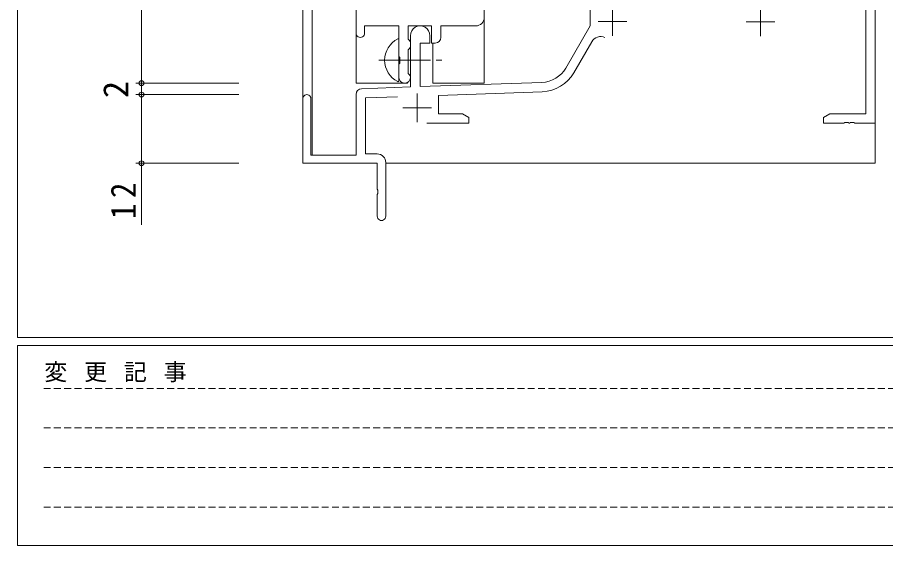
# Model space of a CAD drawing. Units: millimetres on the paper. Extents: x -420 to 373, y -297 to 267.
# Drawn here: x -417.7 to -266, y -297 to -204.7 of the extents above; entities that cross this region are included whole.
import ezdxf
from ezdxf.enums import TextEntityAlignment as Align

# ---------------------------------------------------------------- set-up
doc = ezdxf.new("R2010")
doc.units = ezdxf.units.MM
doc.linetypes.add('CHAIN2', pattern=[12, 9, -1, 1, -1])
doc.linetypes.add('DASHED1', pattern=[1.8, 1.2, -0.6])
for name, color, linetype, lineweight in [('0-1_YKK_ZWAK', 7, 'Continuous', 9), ('0-3_YKK_11', 7, 'Continuous', 9), ('0-4_YKK_12', 2, 'Continuous', 9), ('0-5_YKK_13', 4, 'Continuous', 9), ('0-7_YKK_D', 6, 'Continuous', 9)]:
    doc.layers.add(name, color=color, linetype=linetype, lineweight=lineweight)
doc.styles.add('ＭＳ ゴシック', font='')
doc.styles.get('ＭＳ ゴシック').set_extended_font_data('MS Gothic')

msp = doc.modelspace()

# ---------------------------------------------------------------- linework, layer by layer
at = {"layer": '0-1_YKK_ZWAK'}
for p, q in [((-417.7, -260.6), (-417.7, 264.4)), ((352.3, -260.6), (-417.7, -260.6)), ((-417.7, -297), (-417.7, -262)), ((314.5, -262), (-417.7, -262)), ((-417.7, -297), (314.5, -297))]:
    msp.add_line(p, q, dxfattribs=at)
at = {"layer": '0-1_YKK_ZWAK', "linetype": 'DASHED1'}
for p, q in [((-413.101, -269.512), (-164.909, -269.512)), ((-413.101, -276.441), (-164.909, -276.441)), ((-413.101, -283.37), (-164.909, -283.37)), ((-413.101, -290.298), (-164.909, -290.298))]:
    msp.add_line(p, q, dxfattribs=at)
at = {"layer": '0-3_YKK_11'}
for p, q in [((-358.51, -141.176), (-358.51, -207.426)), ((-267.81, -223.176), (-267.81, -175.176)), ((-317.61, -194.376), (-317.61, -206.176)), ((-313.71, -202.876), (-313.71, -207.876)), ((-287.81, -202.976), (-287.81, -207.976)), ((-269.44, -203.406), (-269.44, -221.546)), ((-357.01, -206.176), (-351.01, -206.176)), ((-357.01, -207.426), (-357.01, -206.176)), ((-351.01, -206.176), (-351.01, -211.505)), ((-349.38, -206.176), (-345.31, -206.176)), ((-349.38, -208.493), (-349.38, -206.176)), ((-345.31, -206.176), (-345.31, -209.176)), ((-343.68, -206.176), (-337.61, -206.176)), ((-343.68, -208.176), (-343.68, -206.176)), ((-317.61, -206.176), (-321.864, -213.544)), ((-316.21, -205.376), (-311.21, -205.376)), ((-290.31, -205.476), (-285.31, -205.476)), ((-349.01, -207.876), (-349.01, -216.844)), ((-345.61, -209.176), (-345.61, -207.876)), ((-349.232, -208.686), (-349.38, -208.493)), ((-349.01, -208.976), (-349.232, -208.686)), ((-349.01, -209.876), (-349.01, -208.976)), ((-347.31, -209.176), (-345.61, -209.176)), ((-347.31, -216.785), (-347.31, -209.176)), ((-345.31, -209.176), (-344.68, -209.176)), ((-320.452, -214.359), (-317.316, -208.928)), ((-349.38, -210.359), (-349.232, -210.166)), ((-349.38, -214.493), (-349.38, -210.359)), ((-349.232, -210.166), (-349.01, -209.876)), ((-351.01, -211.505), (-350.867, -211.697)), ((-350.867, -211.697), (-350.867, -212.655)), ((-350.867, -212.655), (-351.01, -212.847)), ((-351.01, -212.847), (-351.01, -215.176)), ((-349.232, -214.686), (-349.38, -214.493)), ((-349.01, -214.976), (-349.232, -214.686)), ((-349.01, -215.176), (-349.01, -214.976)), ((-349.01, -216.844), (-357.545, -217.142)), ((-326.02, -216.041), (-347.31, -216.785)), ((-358.51, -218.142), (-358.51, -228.776)), ((-347.81, -217.976), (-347.81, -222.976)), ((-344.11, -218.304), (-325.963, -217.67)), ((-344.11, -221.545), (-344.11, -218.304)), ((-367.81, -218.876), (-367.81, -230.176)), ((-366.41, -228.776), (-366.41, -218.876)), ((-356.88, -218.75), (-351.243, -218.553)), ((-356.88, -228.546), (-356.88, -218.75)), ((-350.31, -220.476), (-345.31, -220.476)), ((-339.901, -221.545), (-344.11, -221.545)), ((-338.81, -222.175), (-339.901, -221.545)), ((-338.81, -223.176), (-338.81, -222.175)), ((-275.719, -221.546), (-276.81, -222.176)), ((-276.81, -222.176), (-276.81, -223.176)), ((-269.44, -221.546), (-275.719, -221.546)), ((-273.268, -223.176), (-273.085, -223.056)), ((-273.085, -223.056), (-272.535, -223.056)), ((-272.535, -223.056), (-272.351, -223.176)), ((-272.268, -223.176), (-272.085, -223.056)), ((-272.085, -223.056), (-271.535, -223.056)), ((-271.535, -223.056), (-271.351, -223.176)), ((-346.16, -223.176), (-338.81, -223.176)), ((-276.81, -223.176), (-273.268, -223.176)), ((-272.351, -223.176), (-272.268, -223.176)), ((-271.351, -223.176), (-267.81, -223.176)), ((-358.51, -228.776), (-366.41, -228.776)), ((-354.81, -228.546), (-356.88, -228.546)), ((-367.81, -230.176), (-354.81, -230.176)), ((-354.81, -230.176), (-354.81, -234.718)), ((-353.31, -239.426), (-353.31, -230.046)), ((-354.81, -234.718), (-354.69, -234.901)), ((-354.69, -234.901), (-354.69, -235.451)), ((-354.69, -235.451), (-354.81, -235.634)), ((-354.81, -235.634), (-354.81, -239.426))]:
    msp.add_line(p, q, dxfattribs=at)
for centre, radius, start, end in [((-337.61, -204.676), 1.5, 270, 359.99998), ((-347.31, -207.876), 1.7, 359.99998, 180), ((-357.76, -207.426), 0.75, 179.99998, 0), ((-344.68, -208.176), 1, 270, 359.99998), ((-315.757, -209.828), 1.8, 65.29866, 149.99998), ((-326.194, -211.044), 5, 271.99998, 329.99998), ((-350.01, -215.176), 1, 179.99998, 0), ((-326.194, -211.044), 6.63, 271.99998, 329.99998), ((-367.11, -218.876), 0.7, 359.99998, 180), ((-357.51, -218.142), 1, 91.99997, 179.99998), ((-354.81, -230.046), 1.5, 0, 89.99998), ((-354.06, -239.426), 0.75, 179.99998, 0)]:
    msp.add_arc(centre, radius, start, end, dxfattribs=at)
at = {"layer": '0-4_YKK_12'}
for p, q in [((-336.11, -50.426), (-336.11, -216.176)), ((-358.51, -216.176), (-358.51, -141.476)), ((-367.81, -143.363), (-367.81, -218.876)), ((-366.18, -143.363), (-366.18, -228.776)), ((-345.11, -216.176), (-345.11, -209.159)), ((-358.51, -216.176), (-349.51, -216.176)), ((-349.51, -216.176), (-349.51, -216.041)), ((-345.11, -216.176), (-336.11, -216.176)), ((-267.81, -222.876), (-267.81, -230.176)), ((-353.31, -230.176), (-267.81, -230.176))]:
    msp.add_line(p, q, dxfattribs=at)
at = {"layer": '0-5_YKK_13'}
msp.add_line((-351.01, -215.772), (-351.01, -208.58), dxfattribs=at)
at = {"layer": '0-5_YKK_13', "linetype": 'CHAIN2'}
msp.add_line((-354.51, -212.176), (-342.522, -212.176), dxfattribs=at)
at = {"layer": '0-5_YKK_13'}
for centre, radius, start, end in [((-349.31, -212.176), 4.2, 117.28096, 242.71902), ((-351.164, -208.58), 0.154, 0, 117.28096), ((-351.164, -215.772), 0.154, 242.71902, 0)]:
    msp.add_arc(centre, radius, start, end, dxfattribs=at)
at = {"layer": '0-7_YKK_D'}
for p, q in [((-395.997, -116.176), (-395.997, -216.176)), ((-378.998, -216.176), (-396.997, -216.176)), ((-378.998, -216.176), (-396.997, -216.176)), ((-395.997, -216.176), (-395.997, -218.176)), ((-378.997, -218.176), (-396.997, -218.176)), ((-378.998, -218.176), (-396.997, -218.176)), ((-395.997, -218.176), (-395.997, -230.176)), ((-378.997, -230.176), (-396.997, -230.176)), ((-395.997, -230.176), (-395.997, -240.916))]:
    msp.add_line(p, q, dxfattribs=at)
for centre in [(-395.997, -216.176), (-395.997, -216.176), (-395.997, -218.176), (-395.997, -218.176), (-395.997, -230.176)]:
    msp.add_circle(centre, 0.425, dxfattribs=at)

# ---------------------------------------------------------------- texts
at = {"layer": '0-1_YKK_ZWAK', "insert": (-412.986, -268.447), "char_height": 2.933, "attachment_point": 7, "style": 'ＭＳ ゴシック'}
msp.add_mtext('\\T1.16;変\\~更\\~記\\~事', dxfattribs=at)
at = {"layer": '0-7_YKK_D', "color": 3, "style": 'ＭＳ ゴシック'}
msp.add_text('2', height=4.399, rotation=90, dxfattribs=at).set_placement((-396.997, -218.776), align=Align.BOTTOM_LEFT)
at = {"layer": '0-7_YKK_D', "color": 3, "insert": (-396.997, -239.916), "char_height": 4.399, "attachment_point": 7, "rotation": 90, "style": 'ＭＳ ゴシック'}
msp.add_mtext('\\T1.36;\\W0.9;12', dxfattribs=at)

doc.saveas('drawing.dxf')
